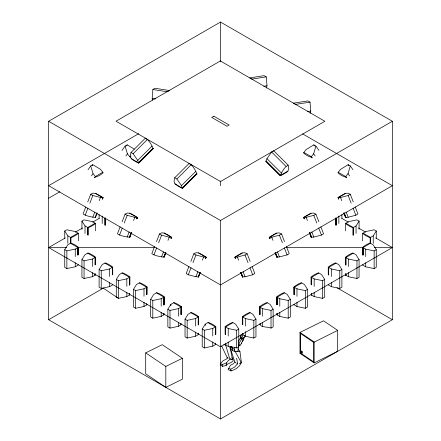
<?xml version="1.0" encoding="UTF-8"?>
<svg xmlns="http://www.w3.org/2000/svg" width="441" height="441" viewBox="0 0 441 441"><rect width="100%" height="100%" fill="white"/><g stroke="black" fill="none" stroke-linecap="round" stroke-linejoin="round"><path stroke-width="0.66" d="M241.15 334.802L240.957 337.828L241.855 338.947L242.997 338.765L244.033 337.663L244.887 335.358M239.59 363.649L241.436 362.904L239.915 351.284L235.064 351.593L233.669 351.146L232.407 350.303L232.556 348.059L231.542 346.802L230.318 347.701L231.437 351.681L234.81 361.846L236.348 363.23M152.647 100.135L152.184 98.404L152.867 89.506L154.989 88.266L169.377 90.526L167.255 91.767L152.867 89.506M234.568 350.711L234.833 347.332M102.77 172.26L103.172 172.64A26.647 21.019 35.1 0 1 99.793 175.231A26.647 21.019 35.1 0 1 95.73 176.979L95.471 176.516L94.628 177.651M129.841 156.671L130.101 157.134A26.647 21.019 35.1 0 0 130.817 156.902M238.978 344.884L237.947 351.135L236.795 351.196M227.964 357.392L226.161 359.305L223.35 360.512L220.572 363.329L220.197 364.624L222.451 366.361L226.095 365.44L226.536 362.866L228.041 360.925L230.643 358.803M242.407 341.61L243.515 339.895L244.132 337.255L243.096 338.363L242.666 340.865L241.172 343.511M153.049 148.457C151.412 144.587 149.223 140.172 145.381 138.154L130.988 152.509L130.255 156.037L131.17 158.429L138.777 163.109L153.165 148.76L153.055 148.474L138.672 162.839M196.796 173.715C195.154 169.846 192.971 165.425 189.128 163.413L174.735 177.767L174.002 181.295L174.917 183.688L182.524 188.368L196.912 174.013L196.802 173.732L182.42 188.098M240.108 338.914L240.951 335.077M241.855 338.947L242.897 334.405M238.394 342.183L238.835 340.469L241.051 337.426L241.955 338.539L243.096 338.363M266.386 88.079L266.998 85.763L266.265 76.866L264.137 75.648L249.749 77.908L251.872 79.126L266.265 76.866M310.133 113.331L310.745 111.022L310.012 102.125L307.884 100.906L293.491 103.166L295.619 104.385L310.012 102.125M311.324 156.72L313.656 153.804L315.921 146.081L313.788 144.863L306.164 149.521L303.832 152.443L311.324 156.72L312.09 157.812M345.7 176.565L348.026 173.649L350.292 165.926L348.158 164.708L340.535 169.366L338.203 172.288L345.7 176.565L346.466 177.657M234.844 361.956L233.212 363.908L230.516 365.165L228.052 369.597L231.134 370.936L234.32 369.652L236.508 368.455L238.895 366.388L240.339 364.646L240.102 363.456M85.769 207.005L83.051 214.006C86.75 216.233 91.221 217.011 95.477 217.441L97.202 212.986M87.742 201.912L90.708 194.277L92.974 193.164L95.636 193.395A26.647 5.634 21.2 0 1 99.721 195.584A26.647 5.634 21.2 0 1 103.133 197.706L102.637 198.979M85.185 215.236L87.902 208.229M89.876 203.141L92.842 195.501L90.708 194.277M92.808 217.209L94.782 212.115M99.231 200.661L100.465 197.474L103.133 197.706M95.206 217.419L96.788 212.909M102.262 198.93L102.841 197.678L95.3 193.367M102.301 198.952L102.852 197.684L102.373 198.957M120.139 226.85L117.427 233.851C121.121 236.078 125.597 236.85 129.847 237.286L131.578 232.831M122.118 221.757L125.079 214.117L127.344 213.009L130.012 213.24A26.647 5.634 21.2 0 1 134.097 215.429A26.647 5.634 21.2 0 1 137.504 217.551L137.008 218.824M119.555 235.081L122.273 228.074M124.246 222.986L127.212 215.346L125.079 214.117M127.179 237.054L129.158 231.96M133.601 220.506L134.836 217.319L137.504 217.551M131.297 232.804L129.511 237.258L131.159 232.754M137.223 217.529L136.671 218.797L137.223 217.529L129.676 213.212M129.582 237.264L131.308 232.804M136.743 218.802L137.239 217.529M154.515 246.695L151.798 253.696C155.497 255.923 159.967 256.701 164.223 257.131L165.948 252.676M156.489 241.602L159.455 233.962L161.715 232.854L164.383 233.085A26.647 5.634 21.2 0 1 168.468 235.268A26.647 5.634 21.2 0 1 171.874 237.396L169.212 237.164L161.582 235.191L159.455 233.962M153.931 254.926L156.643 247.919M158.622 242.831L161.582 235.191M161.555 256.899L163.528 251.805M167.977 240.351L169.212 237.164M165.535 252.599L163.865 257.081L165.684 252.649M188.886 266.54L186.168 273.541L188.301 274.771L195.925 276.744L198.593 276.976L200.324 272.521M190.865 261.447L193.825 253.807L196.091 252.699L198.759 252.93A26.647 5.634 21.2 0 1 202.838 255.113A26.647 5.634 21.2 0 1 206.25 257.241L205.754 258.514M188.301 274.771L191.019 267.764M192.993 262.676L195.958 255.036L193.825 253.807M195.925 276.744L197.904 271.65M202.347 260.196L203.582 257.009L206.25 257.241M198.329 276.954L199.905 272.444M198.218 276.92L200.054 272.494M288.133 165.149C284.285 167.156 282.069 171.566 280.421 175.441L266.039 161.053L266.97 158.65L271.623 152.013L273.745 150.794L288.133 165.149L288.816 168.716L287.747 171.466A26.647 9.195 -45.1 0 1 283.883 173.958A26.647 9.195 -45.1 0 1 280.289 175.755L265.901 161.4L266.066 161.048L280.443 175.413L287.885 171.119M280.289 175.755L280.421 175.441M303.91 152.487L303.496 152.862A26.647 21.019 -35.1 0 0 306.903 155.425A26.647 21.019 -35.1 0 0 310.988 157.145L311.269 156.709L311.996 157.757M338.286 172.332L337.867 172.707A26.647 21.019 -35.1 0 0 341.279 175.27A26.647 21.019 -35.1 0 0 345.364 176.99L345.639 176.554L346.372 177.602M241.955 338.539L238.272 344.84L240.169 345.22L241.817 343.214M78.096 264.782A26.647 15.385 0 0 1 78.344 264.991L75.262 266.788L66.867 268.575L64.733 267.351L64.733 249.672L67.765 244.81L70.455 243.245L77.952 247.539L78.344 247.313A26.647 15.385 0 0 0 74.981 244.937A26.647 15.385 0 0 0 70.847 243.019L70.549 243.3M95.024 274.495A26.647 15.385 0 0 1 95.526 274.914L92.445 276.711L84.055 278.497L81.921 277.273L81.921 259.595L84.948 254.733L87.643 253.167L95.14 257.461L95.526 257.235A26.647 15.385 0 0 0 92.169 254.859A26.647 15.385 0 0 0 88.029 252.941L87.737 253.222M112.466 284.627A26.647 15.385 0 0 1 112.714 284.836L109.633 286.633L101.237 288.42L99.104 287.196L99.104 269.517L102.136 264.655L104.831 263.09L112.323 267.384L112.714 267.158A26.647 15.385 0 0 0 109.357 264.782A26.647 15.385 0 0 0 105.217 262.864L104.925 263.145M129.4 294.34A26.647 15.385 0 0 1 129.902 294.759L126.821 296.556L118.425 298.342L116.292 297.118L116.292 279.44L119.324 274.578L122.014 273.012L129.511 277.306L129.902 277.08A26.647 15.385 0 0 0 126.539 274.704A26.647 15.385 0 0 0 122.405 272.786L122.107 273.067M146.836 304.472A26.647 15.385 0 0 1 147.085 304.681L144.003 306.478L135.613 308.265L133.48 307.041L133.48 289.362L136.506 284.5L139.202 282.935L146.699 287.229L147.085 287.003A26.647 15.385 0 0 0 143.727 284.627A26.647 15.385 0 0 0 139.593 282.709L139.295 282.99M163.771 314.185A26.647 15.385 0 0 1 164.273 314.604L161.191 316.395L152.795 318.187L150.662 316.963L150.662 299.285L153.694 294.423L156.39 292.857L163.964 297.107L163.964 304.582M180.959 324.107A26.647 15.385 0 0 1 181.46 324.526L178.379 326.318L169.983 328.11L167.85 326.886L167.85 309.207L170.882 304.345L173.572 302.78L181.069 307.074L181.46 306.848A26.647 15.385 0 0 0 178.098 304.472A26.647 15.385 0 0 0 173.963 302.554L173.666 302.835M198.147 334.03A26.647 15.385 0 0 1 198.648 334.449L195.561 336.24L187.171 338.032L185.038 336.808L185.038 319.13L188.07 314.268L190.76 312.702L198.34 316.952L198.34 324.427M215.329 343.952A26.647 15.385 0 0 1 215.831 344.371L212.749 346.163L204.354 347.955L202.226 346.731L202.226 329.052L205.252 324.19L207.948 322.625L215.445 326.919L215.445 334.399M353.357 235.003L353.357 227.523L356.052 225.957L359.079 221.095L356.945 219.877L348.555 221.663L345.474 223.455L345.474 230.935M370.545 243.564L370.545 237.445L373.235 235.88L376.267 231.018L374.133 229.8L365.738 231.586L362.656 233.377L362.656 240.858M311.247 156.825L312.013 157.911M345.617 176.67L346.383 177.756M88.035 169.746L90.714 165.937L92.831 164.702L100.482 169.311L102.836 172.216L95.388 176.56L93.04 173.655L90.714 165.937M92.07 165.788L92.831 164.702M91.508 175.832L93.04 173.655M94.694 177.74L95.438 176.571M122.025 150.447L125.09 146.092L127.206 144.857L134.268 149.113M126.44 145.943L127.206 144.857M125.883 155.987L127.41 153.81L125.09 146.092M237.567 363.676L234.689 367.061L230.731 369.194L228.51 368.29M130.988 152.509L133.116 153.744L147.509 139.389M138.65 162.801L153.033 148.413L138.628 162.773L137.735 160.375L152.123 146.021M174.735 177.767L176.863 179.002L191.251 164.647M182.398 188.059L196.78 173.671L182.409 188.07L181.483 185.628L195.87 171.279M226.095 365.44L227.699 363.968L231.112 362.48L233.184 360.782L232.71 358.29L231.806 357.612M299.99 353.351L300.475 352.96L300.475 333.473L299.99 332.426L323.523 320.811L337.679 330.37L337.679 351.295L314.146 362.91L299.99 353.351L299.99 332.426L314.146 341.984L314.146 362.91L313.656 361.863L313.656 342.376L337.679 330.37M231.211 346.984L230.318 347.701L232.407 350.303M242.423 252.98L242.153 252.969A26.647 5.634 -21.2 0 0 238.09 255.157A26.647 5.634 -21.2 0 0 234.706 257.279L237.401 257.031L245.047 255.036L247.169 253.812L250.13 261.447M276.794 233.135L276.524 233.124A26.647 5.634 -21.2 0 0 272.461 235.312A26.647 5.634 -21.2 0 0 269.082 237.434L271.772 237.186L279.423 235.191L281.54 233.967L284.506 241.602M311.17 213.29L310.899 213.279A26.647 5.634 -21.2 0 0 306.837 215.467A26.647 5.634 -21.2 0 0 303.452 217.589L306.142 217.341L313.794 215.346L315.91 214.122L318.876 221.757M345.54 193.445L345.27 193.434A26.647 5.634 -21.2 0 0 341.207 195.622A26.647 5.634 -21.2 0 0 337.828 197.744L340.518 197.496L348.17 195.501L350.286 194.277L353.247 201.912M130.96 156.015L129.764 156.715L127.41 153.81M64.739 238.504L64.739 231.023L66.856 229.794L75.273 231.542L78.382 233.322L78.382 240.803M81.927 229.265L81.927 221.101L84.044 219.872L92.461 221.619L95.565 223.4L95.565 230.88M64.733 249.672L66.867 250.89L75.262 249.104L77.952 247.511L77.952 255.019M81.921 259.595L84.055 260.813L92.445 259.027L95.19 257.428L95.14 264.942L95.217 257.417M99.104 269.517L101.237 270.735L109.633 268.949L112.345 267.356L112.323 274.864L112.405 267.34M116.292 279.44L118.425 280.658L126.821 278.872L129.566 277.273L129.434 285.421M133.48 289.362L135.613 290.58L144.003 288.794L146.732 287.196L146.682 294.682L146.781 287.185M150.662 299.285L152.795 300.503L161.191 298.717L164.273 296.925A26.647 15.385 0 0 0 160.915 294.549A26.647 15.385 0 0 0 156.775 292.631L156.483 292.912M167.85 309.207L169.983 310.425L178.379 308.639L181.108 307.041L181.036 314.521M185.038 319.13L187.171 320.348L195.561 318.562L198.648 316.77A26.647 15.385 0 0 0 195.286 314.394A26.647 15.385 0 0 0 191.151 312.476L190.854 312.757M345.474 223.455A26.647 15.385 0 0 0 348.831 225.831A26.647 15.385 0 0 0 352.971 227.749L353.285 227.484L353.263 235.059M202.226 329.052L204.354 330.27L212.749 328.484L215.831 326.693A26.647 15.385 0 0 0 212.474 324.317A26.647 15.385 0 0 0 208.334 322.399L208.042 322.68M362.656 233.377A26.647 15.385 0 0 0 366.019 235.753A26.647 15.385 0 0 0 370.153 237.671L370.473 237.407L370.451 243.619M225.522 334.454L225.522 326.974L232.958 322.647L235.676 324.201L238.768 329.047L238.768 346.725L236.652 347.955C233.901 346.279 225.34 347.921 225.616 343.236M242.71 324.532L242.71 317.051L250.146 312.724L252.858 314.279L255.956 319.124L255.956 336.803L253.84 338.032L245.422 336.285L242.71 334.73L242.71 333.368M259.892 314.609L259.892 307.129L267.334 302.802L270.046 304.356L273.139 309.202L273.139 326.88L271.022 328.11C268.271 326.434 259.716 328.076 259.986 323.391M277.08 304.687L277.08 297.206L284.522 292.879L287.234 294.434L290.327 299.279L290.327 316.958L288.21 318.187L279.792 316.44L277.08 314.885L277.08 313.523M294.268 294.764L294.268 287.284L301.705 282.957L304.417 284.511L307.515 289.357L307.515 307.035L305.398 308.265L296.98 306.517L293.877 304.737A26.647 15.385 0 0 1 294.119 304.527M311.451 284.842L311.451 277.361L318.893 273.034L321.605 274.589L324.697 279.434L324.697 297.113L322.58 298.342L314.168 296.595L311.451 295.04L311.451 293.678M328.639 274.919L328.639 267.439L336.081 263.112L338.793 264.666L341.885 269.512L341.885 287.19L339.768 288.42L331.351 286.672L328.247 284.892A26.647 15.385 0 0 1 328.49 284.682M345.827 264.997L345.827 257.516L353.263 253.189L355.981 254.744L359.073 259.589L359.073 277.268L356.956 278.497L348.539 276.75L345.827 275.195L345.827 273.833M363.009 255.074L363.009 247.594L370.451 243.267L373.163 244.821L376.261 249.667L376.261 267.345L374.144 268.575L365.727 266.827L362.618 265.047A26.647 15.385 0 0 1 362.866 264.837M232.909 322.625L232.567 322.421A26.647 15.385 0 0 0 228.455 324.361A26.647 15.385 0 0 0 225.13 326.748L228.234 328.528L236.652 330.276L238.768 329.047M250.091 312.702L249.755 312.498A26.647 15.385 0 0 0 245.643 314.439A26.647 15.385 0 0 0 242.313 316.825L245.422 318.606L253.84 320.353L255.956 319.124M267.279 302.78L266.943 302.576A26.647 15.385 0 0 0 262.83 304.516A26.647 15.385 0 0 0 259.501 306.903L262.604 308.683L271.022 310.431L273.139 309.202M284.467 292.857L284.125 292.653A26.647 15.385 0 0 0 280.018 294.594A26.647 15.385 0 0 0 276.689 296.98L279.792 298.761L288.21 300.508L290.327 299.279M301.65 282.935L301.313 282.731A26.647 15.385 0 0 0 297.201 284.671A26.647 15.385 0 0 0 293.877 287.058L296.98 288.838L305.398 290.586L307.515 289.357M318.837 273.012L318.501 272.808A26.647 15.385 0 0 0 314.389 274.749A26.647 15.385 0 0 0 311.059 277.135L314.168 278.916L322.58 280.663L324.697 279.434M336.025 263.09L335.689 262.886A26.647 15.385 0 0 0 331.577 264.826A26.647 15.385 0 0 0 328.247 267.213L331.351 268.993L339.768 270.741L341.885 269.512M353.208 253.167L352.872 252.963A26.647 15.385 0 0 0 348.759 254.904A26.647 15.385 0 0 0 345.435 257.29L348.539 259.071L356.956 260.818L359.073 259.589M370.396 243.245L370.06 243.041A26.647 15.385 0 0 0 365.947 244.981A26.647 15.385 0 0 0 362.618 247.368L365.727 249.148L374.144 250.896L376.261 249.667M242.71 334.73L242.798 333.313M277.08 314.885L277.174 313.468M311.451 295.04L311.544 293.623M345.827 275.195L345.92 273.784M241.067 272.472L242.704 276.981L240.891 272.532M275.443 252.627L277.075 257.136L275.267 252.687M309.814 232.782L311.451 237.291L309.637 232.842M344.184 212.937L345.821 217.446L344.013 212.997M240.637 272.555L242.363 277.009L245.053 276.766L252.704 274.765L254.821 273.541L252.109 266.54M275.008 252.71L276.739 257.164L279.429 256.921L287.08 254.92L289.197 253.696L286.479 246.695M309.378 232.865L311.109 237.324L313.799 237.076L321.45 235.075L323.567 233.851L320.85 226.85M343.754 213.02L345.479 217.479L348.175 217.231L355.821 215.23L357.943 214.006L355.226 207.005M48.637 121.275L220.5 22.05L392.363 121.275L392.363 319.725L220.5 418.95L48.637 319.725L48.637 121.275L220.5 220.5L392.363 121.275M138.717 133.689L48.637 185.694L220.5 284.919L392.363 185.694L302.565 133.849M48.637 198.23L59.899 191.73M375.71 237.947L392.363 247.561L220.5 346.786L48.637 247.561L65.29 237.947M75.4 232.109L82.533 227.991M92.643 222.154L99.186 218.378M48.637 319.725L103.348 288.138M345.904 217.396L344.09 212.992M311.528 237.241L309.72 232.837M277.13 257.103L275.349 252.682M242.798 276.926L240.973 272.527M145.701 352.866L162.26 344.691L182.376 358.279L182.376 379.205L165.816 387.38L145.701 373.792L145.701 352.866L165.816 366.449L165.816 387.38M165.816 366.449L182.376 358.279M95.08 223.229L87.737 227.501L85.019 225.946L81.927 221.101M77.897 233.151L70.549 237.423L67.837 235.869L64.739 231.023M345.904 275.145L345.435 274.969M311.533 294.99L311.357 293.629M277.13 314.846L276.987 313.474M259.975 324.758L259.501 324.582A26.647 15.385 0 0 1 259.749 324.372M242.798 334.675L242.611 333.319M225.599 344.603L225.13 344.427A26.647 15.385 0 0 1 225.373 344.217M215.511 326.88L215.511 334.361M220.572 363.329L222.077 364.58L226.536 362.866M294.301 287.245L294.362 294.709M259.909 307.096L259.986 314.554M231.167 359.608L232.501 359.305L230.037 347.161M345.827 257.483L345.92 264.942M311.451 277.328L311.544 284.787M225.522 326.941L225.616 334.399M263.729 86.276L266.998 85.763M307.476 111.534L310.745 111.022M129.527 294.957L129.566 293.59M362.993 247.561L363.103 255.019M277.064 297.173L277.174 304.632M198.257 316.969L198.224 325.127M215.445 326.891L215.406 334.366M328.606 267.4L328.732 274.864M242.671 317.013L242.798 324.477M48.637 247.561L66.508 247.561M77.511 247.561L154.504 247.561M286.496 247.561L363.489 247.561M374.492 247.561L392.363 247.561M345.942 223.273L353.357 227.523M163.865 297.124L163.815 305.271M240.345 362.739L241.436 362.904L233.802 348.881L232.556 348.059M129.478 294.957L129.445 293.585M238.427 344.906L240.169 345.22M152.184 98.404L155.453 98.916M232.501 359.305L229.744 358.919L225.357 344.035M146.644 304.874L146.616 303.502M181.019 324.719L180.992 323.347M223.758 344.553L225.687 345.027M92.842 195.501L100.465 197.474M127.212 215.346L134.836 217.319M195.958 255.036L203.582 257.009M205.925 257.208L205.418 258.487L205.925 257.208L198.422 252.902M363.125 233.195L370.545 237.445M171.538 237.357L171.047 238.642L171.538 237.357L164.046 233.057M311.374 294.99L311.059 294.814M350.286 194.277L347.96 193.191L345.612 193.406L338.082 197.722L338.578 198.996M315.91 214.122L313.59 213.036L311.236 213.251L303.75 217.562L304.207 218.841M281.54 233.967L279.214 232.881L276.865 233.096L269.363 237.407L269.831 238.686M247.169 253.812L244.843 252.726L242.489 252.941L234.976 257.252L235.461 258.531M362.915 247.539L362.915 255.019M328.545 267.384L328.545 274.864M311.357 277.306L311.357 284.787M294.175 287.229L294.175 294.709M276.987 297.151L276.987 304.632M276.987 314.83L276.689 314.659M242.611 316.996L242.611 324.477M225.428 326.919L225.428 334.399M87.798 227.534L88.128 227.727A26.647 15.385 0 0 0 92.241 225.786A26.647 15.385 0 0 0 95.565 223.4M242.313 334.504L242.611 334.675M70.61 237.456L70.94 237.649A26.647 15.385 0 0 0 75.053 235.709A26.647 15.385 0 0 0 78.382 233.322M341.814 218.378L348.357 222.154M358.467 227.991L365.6 232.109M337.056 287.797L392.363 319.725M300.475 333.473L313.656 342.376M300.988 351.664L302.162 352.491M300.475 352.96L313.656 361.863M103.321 288.155L117.477 297.714M228.019 358.329L227.082 357.497L221.608 345.86M271.623 152.013L286.011 166.367M266.97 158.65L281.358 173.004M266.006 161.136L280.393 175.49M237.848 348.825L239.915 351.284M350.292 165.926L352.971 169.741M348.158 164.708L348.925 165.799M348.026 173.649L349.559 175.827M315.921 146.081L318.981 150.442M313.788 144.863L314.554 145.954M313.656 153.804L315.188 155.982M176.863 179.002L181.483 185.628M133.116 153.744L137.735 160.375M348.17 195.501L351.13 203.141M353.109 208.229L355.821 215.23M340.518 197.496L341.753 200.683M346.196 212.138L348.175 217.231M338.754 198.935L338.258 197.662L338.66 198.985M313.794 215.346L316.759 222.986M318.733 228.074L321.45 235.075M306.142 217.341L307.377 220.528M311.826 231.983L313.799 237.076M304.378 218.78L303.888 217.507L304.284 218.83M279.423 235.191L282.383 242.831M284.362 247.919L287.08 254.92M271.772 237.186L273.007 240.373M277.45 251.828L279.429 256.921M270.008 238.625L269.512 237.352L269.914 238.675M245.047 255.036L248.013 262.676M249.986 267.764L252.704 274.765M237.401 257.031L238.636 260.218M243.079 271.673L245.053 276.766M235.637 258.47L235.141 257.197L235.544 258.52M174.95 183.77L175.049 184.035A26.647 9.195 45.1 0 0 178.919 186.549A26.647 9.195 45.1 0 0 182.524 188.368M237.671 364.051L236.652 358.153M131.203 158.512L131.302 158.777A26.647 9.195 45.1 0 0 135.172 161.29A26.647 9.195 45.1 0 0 138.777 163.109M230.731 369.194L231.134 370.936M222.077 364.58L222.451 366.361M230.797 346.389L231.018 347.751M230.02 347.216L230.29 349.696M376.267 231.018L376.267 238.498M374.144 250.896L374.144 268.575M373.235 235.88L373.235 243.36M370.153 237.671L370.153 243.112M365.727 249.148L365.727 256.629M365.727 262.748L365.727 266.827M362.618 247.368L362.618 254.848M359.079 221.095L359.079 229.259M356.956 260.818L356.956 278.497M356.052 225.957L356.052 233.438M352.971 227.749L352.971 235.229M348.539 259.071L348.539 266.551M348.539 272.67L348.539 276.75M345.733 257.461L345.733 264.942M345.733 273.784L345.733 275.14M345.435 257.29L345.435 264.771M341.896 214.574L341.896 218.653M339.768 270.741L339.768 288.42M338.864 216.035L338.864 223.515M336.169 218.284L336.169 225.081M336.075 218.229L336.081 225.136M335.783 217.826L335.783 225.307M331.351 268.993L331.351 276.474M331.351 282.593L331.351 286.672M328.247 267.213L328.247 274.693M322.58 280.663L322.58 298.342M314.168 278.916L314.168 286.396M314.168 292.515L314.168 296.595M311.059 277.135L311.059 284.616M305.398 290.586L305.398 308.265M301.561 351.201L301.589 352.949M296.98 288.838L296.98 296.319M296.98 302.438L296.98 306.517M293.877 287.058L293.877 294.538M288.21 300.508L288.21 318.187M279.792 298.761L279.792 306.241M279.792 312.36L279.792 316.44M276.689 296.98L276.689 304.461M271.022 310.431L271.022 328.11M262.604 308.683L262.604 316.164M262.604 322.283L262.604 326.362M259.799 307.074L259.799 314.554M259.501 306.903L259.501 314.383M253.84 320.353L253.84 338.032M245.422 318.606L245.422 326.086M245.422 331.527L245.422 336.285M242.313 316.825L242.313 324.306M236.652 330.276L236.652 347.955M228.234 328.528L228.234 336.009M228.234 342.128L228.234 346.207M225.13 326.748L225.13 334.228M220.5 22.05L220.5 61.801M220.5 180.986L220.5 185.793M220.5 220.5L220.5 418.95M215.831 326.693L215.831 334.173M215.423 343.208L215.445 344.57L215.362 343.192M212.749 328.484L212.749 335.965M212.749 342.084L212.749 346.163M205.252 324.19L205.252 325.552M204.354 330.27L204.354 347.955M198.648 316.77L198.648 324.251M198.323 316.958L198.257 324.477M198.307 333.28L198.257 334.675L198.207 333.28M195.561 318.562L195.561 326.042M195.561 332.161L195.561 336.24M187.171 320.348L187.171 338.032M181.46 306.848L181.46 314.328M181.152 314.505L181.152 307.03L181.069 314.554M178.379 308.639L178.379 316.12M178.379 322.239L178.379 326.318M170.882 304.345L170.882 305.707M169.983 310.425L169.983 328.11M164.273 296.925L164.273 304.406M163.953 297.113L163.887 304.632M163.936 313.435L163.887 314.83L163.832 313.435M161.191 298.717L161.191 306.197M161.191 312.316L161.191 316.395M152.795 300.503L152.795 318.187M147.085 287.003L147.085 294.483M144.003 288.794L144.003 296.275M144.003 302.394L144.003 306.478M135.613 290.58L135.613 308.265M129.902 277.08L129.902 284.561M129.593 277.262L129.511 284.787M126.821 278.872L126.821 286.352M126.821 292.471L126.821 296.556M118.425 280.658L118.425 298.342M112.714 267.158L112.714 274.638M109.633 268.949L109.633 276.43M109.633 282.549L109.633 286.633M105.311 217.804L105.311 225.285M105.002 218.212L105.002 225.108M104.975 218.24L104.975 225.081M102.207 216.024L102.207 223.504M101.237 270.735L101.237 288.42M99.115 214.58L99.115 218.659M95.526 257.235L95.526 264.716M95.19 273.745L95.14 275.14L95.069 273.74M92.445 259.027L92.445 266.507M92.445 272.626L92.445 276.711M88.128 227.727L88.128 235.207M85.019 225.946L85.019 233.427M84.055 260.813L84.055 278.497M78.344 247.313L78.344 254.793M78.035 247.495L77.969 254.992M77.875 247.495L77.875 254.975M75.262 249.104L75.262 256.585M75.262 262.704L75.262 266.788M70.94 237.649L70.94 243.09M67.837 235.869L67.837 243.349M66.867 250.89L66.867 268.575M196.912 174.013A26.647 9.195 45.1 0 1 196.339 173.76M266.188 161.279A26.647 9.195 -45.1 0 1 265.901 161.4M153.165 148.76A26.647 9.195 45.1 0 1 152.878 148.634M242.363 277.009A26.647 5.634 -21.2 0 1 242.875 276.667M276.739 257.164A26.647 5.634 -21.2 0 1 277.251 256.822M345.479 217.479A26.647 5.634 -21.2 0 1 345.992 217.132M311.109 237.324A26.647 5.634 -21.2 0 1 311.622 236.977M95.217 217.27A26.647 5.634 21.2 0 1 95.477 217.441M129.593 237.109A26.647 5.634 21.2 0 1 129.847 237.286M198.34 276.799A26.647 5.634 21.2 0 1 198.593 276.976M163.964 256.954A26.647 5.634 21.2 0 1 164.223 257.131M301.01 351.979C301.054 353.665 302.113 351.819 301.01 351.979M70.61 237.396L70.61 243.575L70.621 237.385M87.798 227.473L87.798 235.014L87.803 227.462M220.379 60.946L116.011 121.203L220.5 181.532L324.868 121.275L220.379 60.946M213.846 116.204L211.719 117.422L227.032 126.264L229.155 125.046L213.846 116.204M302.184 351.587L300.966 350.76L300.966 352.568L302.184 353.39L302.184 351.587"/></g></svg>
